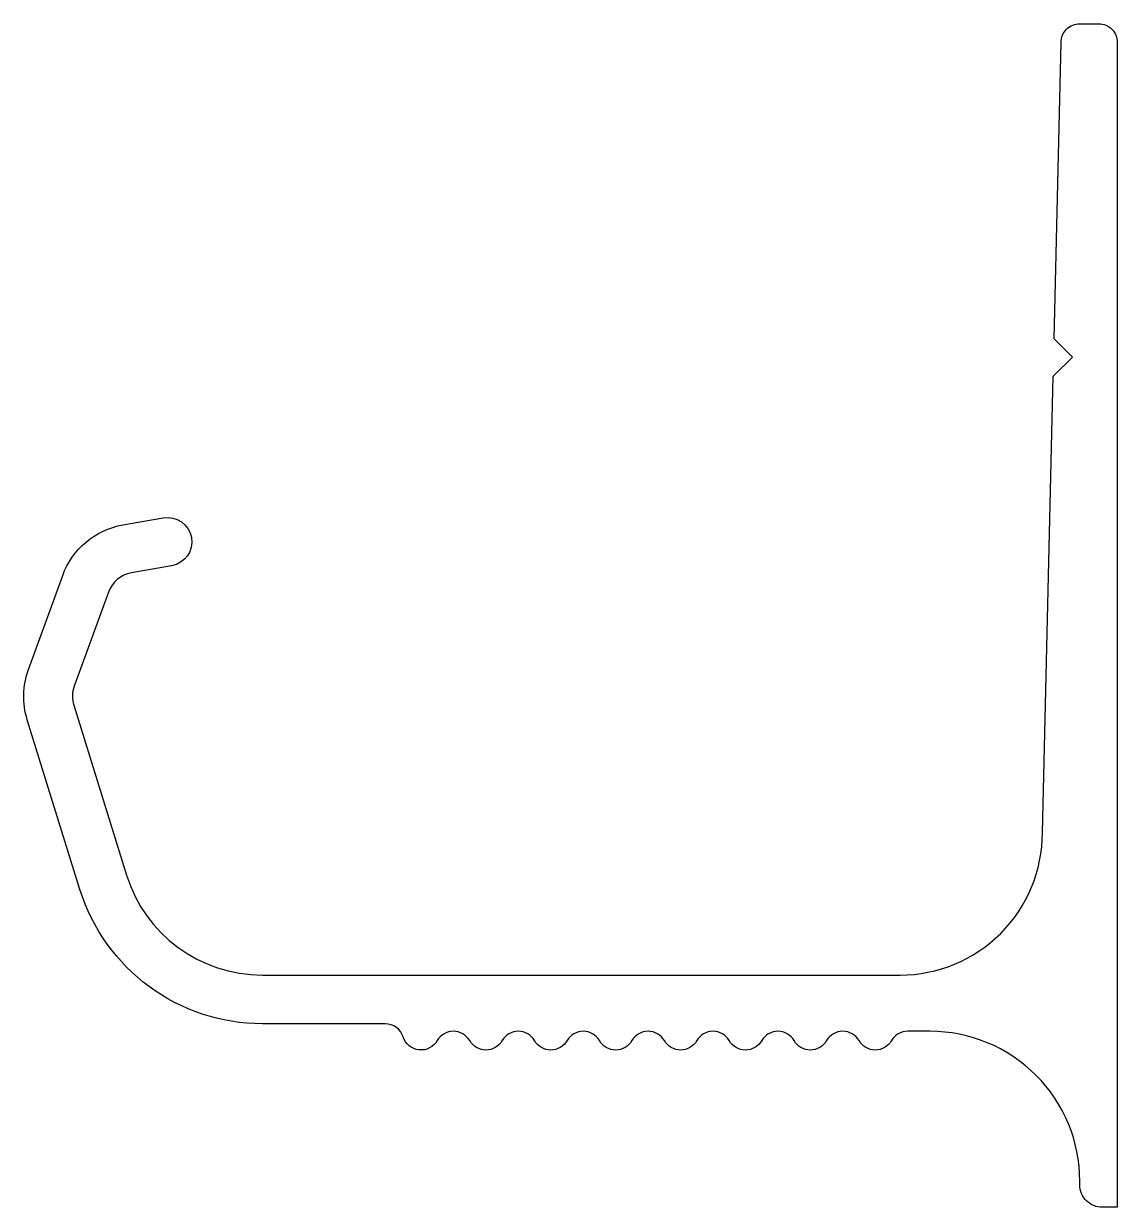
# Model space of a CAD drawing. Extents: x 1628.9 to 1658.1, y 1761.9 to 1793.5.
import ezdxf

# ---------------------------------------------------------------- set-up
doc = ezdxf.new("R2010")
doc.units = 0
doc.layers.add('ANA', color=220, linetype='CONTINUOUS')

msp = doc.modelspace()

# ---------------------------------------------------------------- linework, layer by layer
at = {"layer": 'ANA'}
msp.add_lwpolyline([(1639.037, 1766.467, 0.327538), (1638.56, 1766.817), (1635.282, 1766.817, -0.328496), (1630.411, 1770.404), (1629.004, 1774.934, -0.164022), (1629.036, 1776.275), (1629.95, 1778.786, -0.267949), (1631.558, 1780.136), (1632.633, 1780.325, -1), (1632.859, 1779.045), (1631.784, 1778.855, 0.267949), (1631.171, 1778.341), (1630.258, 1775.83, 0.164022), (1630.245, 1775.319), (1631.653, 1770.789, 0.328496), (1635.282, 1768.117), (1652.299, 1768.117, 0.414214), (1656.099, 1771.917), (1656.388, 1784.105), (1656.9, 1784.617), (1656.412, 1785.106), (1656.599, 1793.017, -0.414214), (1657.099, 1793.517), (1657.599, 1793.517, -0.414214), (1658.099, 1793.017), (1658.099, 1761.917), (1657.699, 1761.917, -0.414214), (1657.099, 1762.517), (1657.099, 1762.617, 0.414214), (1653.099, 1766.617), (1652.504, 1766.617, 0.267949), (1652.071, 1766.367, -0.57735), (1651.205, 1766.367, 0.57735), (1650.339, 1766.367, -0.57735), (1649.473, 1766.367, 0.57735), (1648.607, 1766.367, -0.57735), (1647.741, 1766.367, 0.57735), (1646.875, 1766.367, -0.57735), (1646.009, 1766.367, 0.57735), (1645.143, 1766.367, -0.57735), (1644.277, 1766.367, 0.57735), (1643.411, 1766.367, -0.57735), (1642.545, 1766.367, 0.57735), (1641.679, 1766.367, -0.57735), (1640.813, 1766.367, 0.57735), (1639.947, 1766.367, -0.652778)], format="xyb", close=True, dxfattribs=at)

doc.saveas('drawing.dxf')
